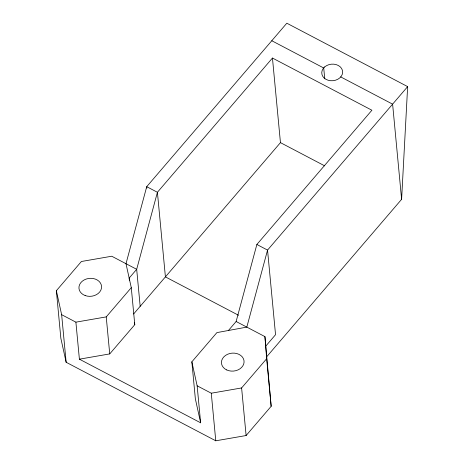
<?xml version="1.0" encoding="UTF-8"?>
<svg xmlns="http://www.w3.org/2000/svg" width="464" height="464" viewBox="0 0 464 464"><rect width="100%" height="100%" fill="white"/><g stroke="black" fill="none" stroke-linecap="round" stroke-linejoin="round"><path stroke-width="0.7" d="M266.394 357.112L401.609 199.323L407.641 86.611L286.816 23.2L146.723 186.679L125.993 263.703L131.283 287.668L134.78 324.678L109.73 353.91L79.396 359.177L75.893 322.161L61.642 314.685L56.359 290.719L81.403 261.493L111.743 256.227L136.683 269.311L140.18 306.327M228.439 330.49L236.13 321.506L256.865 244.482L371.908 110.235L272.455 58.041L157.412 192.287L136.683 269.311L129.166 278.081L129.369 280.215M75.893 322.161L106.233 316.895L131.283 287.668M133.603 314L280.453 142.639L272.455 58.041M407.641 86.611L267.548 250.09L246.819 327.114L216.903 332.601L191.852 361.833L195.356 398.843L200.639 422.808L79.396 359.177M265.739 346.138L275.546 334.689L267.548 250.09L256.865 244.482M191.852 361.833L197.142 385.799L211.277 393.211L241.611 387.945L266.661 358.718L264.932 336.62L236.13 321.506M56.359 290.719L60.854 338.308L66.143 362.274L215.772 440.8L246.111 435.534L271.162 406.302L264.932 336.62M271.788 40.739L323.721 67.993L324.742 78.81M340.68 76.891L392.614 104.151L401.609 199.323M280.453 142.639L324.725 165.874M238.554 315.276L165.41 276.886L157.412 192.287L146.723 186.679L146.856 188.111M134.328 322.625L134.78 324.678M266.661 358.718L271.162 406.302M241.611 387.945L246.111 435.534M211.277 393.211L215.772 440.8M197.142 385.799L200.639 422.808M106.233 316.895L109.73 353.91M61.642 314.685L66.143 362.274M324.649 66.955L323.037 68.765A10.469 8.306 -5.4 0 0 326.024 79.367A10.469 8.306 -5.4 0 0 339.752 77.935L341.365 76.125A10.469 8.306 -5.4 0 0 338.378 65.517A10.469 8.306 -5.4 0 0 324.649 66.955M226.647 369.912A11.339 8.996 -5.4 0 0 244.07 362.14A11.339 8.996 -5.4 0 0 227.563 354.287A11.339 8.996 -5.4 0 0 226.647 369.912M85.156 295.551A11.339 8.996 -5.4 0 0 101.564 286.427A11.339 8.996 -5.4 0 0 84.054 280.001A11.339 8.996 -5.4 0 0 85.156 295.551"/></g></svg>
